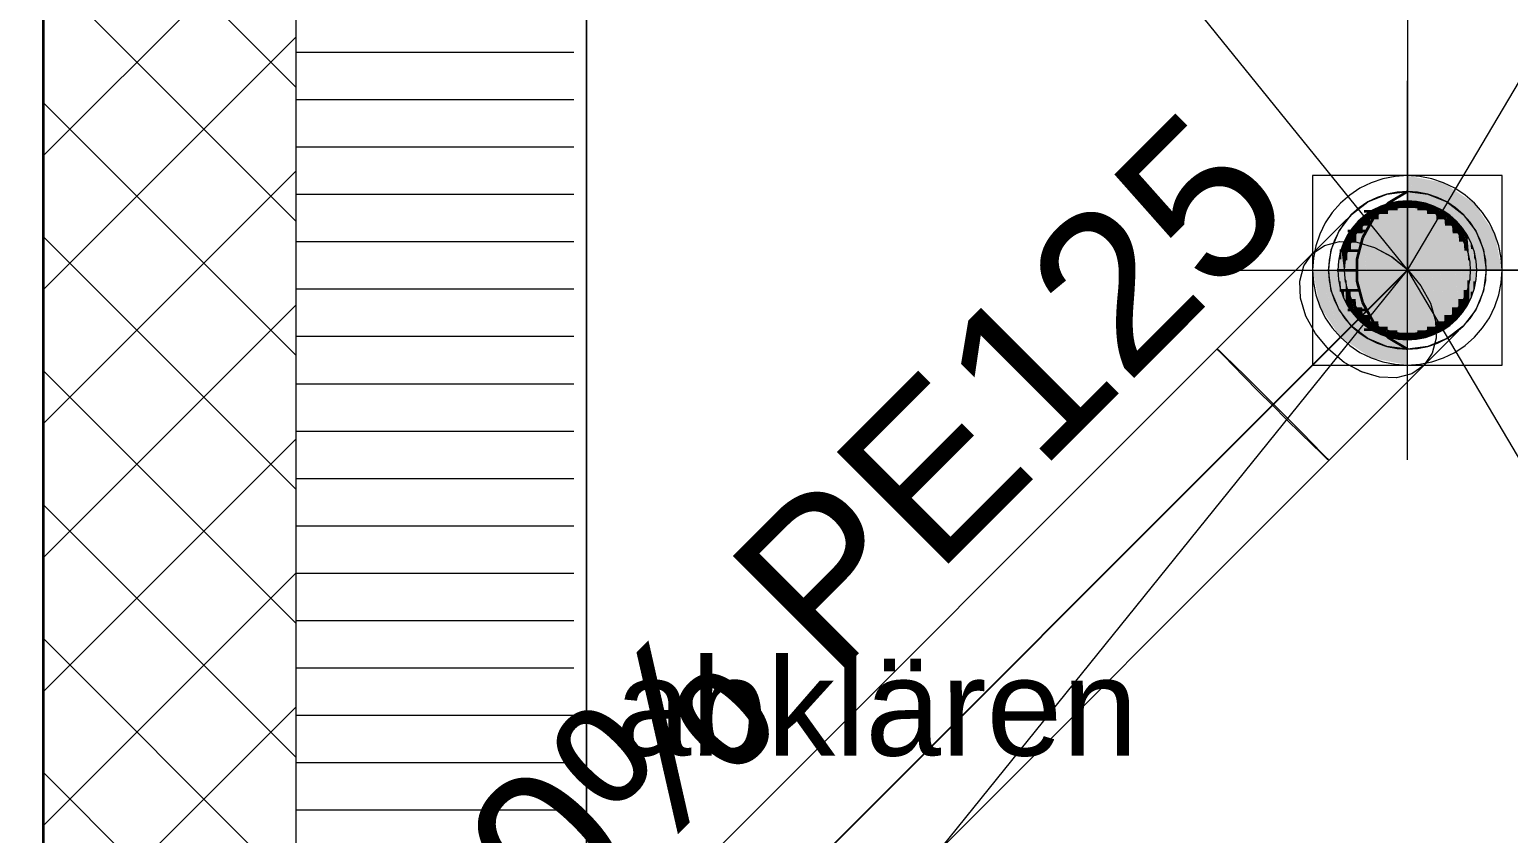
# Model space of a CAD drawing. Extents: x -1 to 1342, y -35 to 723.
# Drawn here: x 476.92 to 500.34, y 409.91 to 422.64 of the extents above; entities that cross this region are included whole.
import ezdxf
from ezdxf.lldxf.tags import DXFTag

# ---------------------------------------------------------------- set-up
doc = ezdxf.new("R2010")
doc.units = 0
doc.layers.get('0').update_dxf_attribs({"lineweight": 18})
for name, color, linetype, lineweight in [('-1._UG_3_- offene Fragen', 7, 'Continuous', 25), ('-1._UG_3_015 Innenwände Bauteilschraffuren Neu', 7, 'Continuous', 25), ('-1._UG_3_015 Innenwände Neu', 7, 'Continuous', 25), ('-1._UG_3_035 Decken Neu', 7, 'Continuous', 25), ('-1._UG_3_320 Sanitär Neu', 7, 'Continuous', 25), ('-1._UG_3_321 Sanitär Bemassung Neu', 7, 'Continuous', 25)]:
    doc.layers.add(name, color=color, linetype=linetype, lineweight=lineweight)
for name, color, linetype, lineweight, true_color in [('S_Schmutzwasser', 7, 'Continuous', 18, 0xcc6600), ('S_Schmutzwasser@DELETE-EINSTRICH', 7, 'Continuous', 18, 0xcc6600), ('S_T_Text_Grundleitungen', 2, 'Continuous', 18, 0xffff00), ('X_Mass', 7, 'Continuous', 18, 0x0080ff)]:
    doc.layers.add(name, color=color, linetype=linetype, lineweight=lineweight, true_color=true_color)
doc.styles.get("Standard").update_dxf_attribs({"font": 'arial.ttf'})
tags = doc.linetypes.add('Strich 3_1mm Kanten', pattern=[0.004, 0.003, -0.001]).pattern_tags.tags
tags[6:7] = [DXFTag(74, 4), DXFTag(75, 0), DXFTag(340, '0'), DXFTag(46, 1.0), DXFTag(50, 0.0), DXFTag(44, 0.0), DXFTag(45, 0.0)]
tags[4:5] = [DXFTag(74, 4), DXFTag(75, 0), DXFTag(340, '0'), DXFTag(46, 1.0), DXFTag(50, 0.0), DXFTag(44, 0.0), DXFTag(45, 0.0)]
tags = doc.linetypes.add('Strichpunkt 3_1_1mm Achsen', pattern=[0.005, 0.003, -0.001, 0, -0.001]).pattern_tags.tags
tags[10:11] = [DXFTag(74, 4), DXFTag(75, 0), DXFTag(340, '0'), DXFTag(46, 1.0), DXFTag(50, 0.0), DXFTag(44, 0.0), DXFTag(45, 0.0)]
tags[8:9] = [DXFTag(74, 4), DXFTag(75, 0), DXFTag(340, '0'), DXFTag(46, 1.0), DXFTag(50, 0.0), DXFTag(44, 0.0), DXFTag(45, 0.0)]
tags[6:7] = [DXFTag(74, 4), DXFTag(75, 0), DXFTag(340, '0'), DXFTag(46, 1.0), DXFTag(50, 0.0), DXFTag(44, 0.0), DXFTag(45, 0.0)]
tags[4:5] = [DXFTag(74, 4), DXFTag(75, 0), DXFTag(340, '0'), DXFTag(46, 1.0), DXFTag(50, 0.0), DXFTag(44, 0.0), DXFTag(45, 0.0)]
tags = doc.linetypes.add('STRICHPUNKT2', pattern=[12.7, 6.35, -3.175, 0, -3.175]).pattern_tags.tags
tags[10:11] = [DXFTag(74, 4), DXFTag(75, 0), DXFTag(340, '0'), DXFTag(46, 0.0), DXFTag(50, 0.0), DXFTag(44, 0.0), DXFTag(45, 0.0)]
tags[8:9] = [DXFTag(74, 4), DXFTag(75, 0), DXFTag(340, '0'), DXFTag(46, 0.0), DXFTag(50, 0.0), DXFTag(44, 0.0), DXFTag(45, 0.0)]
tags[6:7] = [DXFTag(74, 4), DXFTag(75, 0), DXFTag(340, '0'), DXFTag(46, 0.0), DXFTag(50, 0.0), DXFTag(44, 0.0), DXFTag(45, 0.0)]
tags[4:5] = [DXFTag(74, 4), DXFTag(75, 0), DXFTag(340, '0'), DXFTag(46, 0.0), DXFTag(50, 0.0), DXFTag(44, 0.0), DXFTag(45, 0.0)]

# ---------------------------------------------------------------- blocks, each defined once
blk = doc.blocks.new('WC mit 9_0 l Spülwassermenge-A0SKLQHDLL', base_point=(497.491, 417.578))
at = {"color": 0, "linetype": 'ByBlock', "lineweight": -2, "ltscale": 0.18}
for p, q in [((498.116, 419.911), (497.98, 419.82)), ((498.263, 419.983), (498.116, 419.911)), ((498.418, 420.036), (498.263, 419.983)), ((498.578, 420.068), (498.418, 420.036)), ((498.741, 420.078), (498.578, 420.068)), ((498.904, 420.068), (498.741, 420.078)), ((499.065, 420.036), (498.904, 420.068)), ((499.22, 419.983), (499.065, 420.036)), ((499.366, 419.911), (499.22, 419.983)), ((499.502, 419.82), (499.366, 419.911)), ((497.857, 419.712), (497.75, 419.589)), ((497.98, 419.82), (497.857, 419.712)), ((499.625, 419.712), (499.502, 419.82)), ((499.733, 419.589), (499.625, 419.712)), ((497.659, 419.453), (497.586, 419.307)), ((497.75, 419.589), (497.659, 419.453)), ((499.824, 419.453), (499.733, 419.589)), ((499.896, 419.307), (499.824, 419.453)), ((497.586, 419.307), (497.534, 419.152)), ((499.949, 419.152), (499.896, 419.307)), ((497.502, 418.991), (497.491, 418.828)), ((497.534, 419.152), (497.502, 418.991)), ((499.981, 418.991), (499.949, 419.152)), ((499.991, 418.828), (499.981, 418.991)), ((497.491, 418.828), (497.502, 418.665)), ((499.981, 418.665), (499.991, 418.828)), ((497.502, 418.665), (497.534, 418.505)), ((497.534, 418.505), (497.586, 418.35)), ((499.896, 418.35), (499.949, 418.505)), ((499.949, 418.505), (499.981, 418.665)), ((497.586, 418.35), (497.659, 418.203)), ((499.824, 418.203), (499.896, 418.35)), ((497.659, 418.203), (497.75, 418.067)), ((497.75, 418.067), (497.857, 417.944)), ((499.625, 417.944), (499.733, 418.067)), ((499.733, 418.067), (499.824, 418.203)), ((497.857, 417.944), (497.98, 417.837)), ((497.98, 417.837), (498.116, 417.746)), ((499.366, 417.746), (499.502, 417.837)), ((499.502, 417.837), (499.625, 417.944)), ((498.116, 417.746), (498.263, 417.673)), ((498.263, 417.673), (498.418, 417.621)), ((498.418, 417.621), (498.578, 417.589)), ((498.578, 417.589), (498.741, 417.578)), ((498.741, 417.578), (498.904, 417.589)), ((498.904, 417.589), (499.065, 417.621)), ((499.065, 417.621), (499.22, 417.673)), ((499.22, 417.673), (499.366, 417.746))]:
    blk.add_line(p, q, dxfattribs=at)
blk = doc.blocks.new('Abwasserleitung-A0SKLQK7LL', base_point=(467.04, 387.127))
at = {"color": 0, "linetype": 'ByBlock', "lineweight": -2, "ltscale": 0.18}
blk.add_line((497.857, 417.944), (467.04, 387.127), dxfattribs=at)
blk = doc.blocks.new('Rohr-A0SKLQONLL', base_point=(468.949, 389.036))
at = {"color": 0, "linetype": 'ByBlock', "lineweight": -2, "ltscale": 0.18}
for p, q in [((468.949, 390.804), (495.73, 417.585)), ((495.758, 417.552), (495.73, 417.585)), ((495.73, 417.585), (495.762, 417.557)), ((495.844, 417.462), (495.758, 417.552)), ((495.762, 417.557), (495.853, 417.471)), ((495.982, 417.319), (495.844, 417.462)), ((495.853, 417.471), (495.995, 417.332)), ((496.164, 417.135), (495.982, 417.319)), ((495.995, 417.332), (496.179, 417.15)), ((496.376, 416.921), (496.164, 417.135)), ((496.179, 417.15), (496.393, 416.938)), ((496.605, 416.692), (496.376, 416.921)), ((496.393, 416.938), (496.623, 416.709)), ((496.834, 416.463), (496.605, 416.692)), ((496.623, 416.709), (496.851, 416.48)), ((497.048, 416.251), (496.834, 416.463)), ((496.851, 416.48), (497.063, 416.266)), ((497.232, 416.069), (497.048, 416.251)), ((497.063, 416.266), (497.245, 416.082)), ((497.375, 415.931), (497.232, 416.069)), ((497.245, 416.082), (497.384, 415.94)), ((497.465, 415.845), (497.375, 415.931)), ((497.384, 415.94), (497.47, 415.849)), ((470.717, 389.036), (497.498, 415.817)), ((497.498, 415.817), (497.465, 415.845)), ((497.47, 415.849), (497.498, 415.817))]:
    blk.add_line(p, q, dxfattribs=at)
at = {"color": 0, "linetype": 'STRICHPUNKT2', "lineweight": 25, "ltscale": 0.25}
blk.add_line((469.833, 389.92), (496.614, 416.701), dxfattribs=at)
blk = doc.blocks.new('Bogen 45°-A0SKLQPDLL', base_point=(495.73, 415.817))
at = {"color": 0, "linetype": 'ByBlock', "lineweight": -2, "ltscale": 0.18}
for p, q in [((497.236, 419.09), (497.428, 419.223)), ((497.428, 419.223), (497.668, 419.286)), ((497.668, 419.286), (497.939, 419.276)), ((497.939, 419.276), (498.222, 419.192)), ((498.222, 419.192), (498.498, 419.042)), ((496.87, 418.724), (497.236, 419.09)), ((497.103, 418.898), (497.236, 419.09)), ((498.498, 419.042), (498.748, 418.835)), ((496.688, 418.543), (496.87, 418.724)), ((497.04, 418.658), (497.103, 418.898)), ((498.748, 418.835), (498.955, 418.584)), ((496.477, 418.332), (496.688, 418.543)), ((497.05, 418.387), (497.04, 418.658)), ((498.955, 418.584), (499.105, 418.309)), ((496.25, 418.105), (496.477, 418.332)), ((497.134, 418.104), (497.05, 418.387)), ((499.105, 418.309), (499.189, 418.026)), ((495.73, 417.585), (496.25, 418.105)), ((497.284, 417.829), (497.134, 418.104)), ((499.189, 418.026), (499.199, 417.755)), ((497.491, 417.578), (497.284, 417.829)), ((499.199, 417.755), (499.136, 417.515)), ((495.758, 417.552), (495.73, 417.585)), ((495.73, 417.585), (495.762, 417.557)), ((495.844, 417.462), (495.758, 417.552)), ((495.762, 417.557), (495.853, 417.471)), ((497.742, 417.371), (497.491, 417.578)), ((495.982, 417.319), (495.844, 417.462)), ((495.853, 417.471), (495.995, 417.332)), ((496.164, 417.135), (495.982, 417.319)), ((495.995, 417.332), (496.179, 417.15)), ((498.018, 417.221), (497.742, 417.371)), ((498.637, 416.956), (499.003, 417.323)), ((499.003, 417.323), (498.811, 417.19)), ((499.136, 417.515), (499.003, 417.323)), ((496.376, 416.921), (496.164, 417.135)), ((496.179, 417.15), (496.393, 416.938)), ((498.3, 417.137), (498.018, 417.221)), ((498.571, 417.127), (498.3, 417.137)), ((498.811, 417.19), (498.571, 417.127)), ((496.605, 416.692), (496.376, 416.921)), ((496.393, 416.938), (496.623, 416.709)), ((498.456, 416.775), (498.637, 416.956)), ((496.834, 416.463), (496.605, 416.692)), ((496.623, 416.709), (496.851, 416.48)), ((498.245, 416.564), (498.456, 416.775)), ((497.048, 416.251), (496.834, 416.463)), ((496.851, 416.48), (497.063, 416.266)), ((498.018, 416.337), (498.245, 416.564)), ((497.232, 416.069), (497.048, 416.251)), ((497.063, 416.266), (497.245, 416.082)), ((497.498, 415.817), (498.018, 416.337)), ((497.375, 415.931), (497.232, 416.069)), ((497.245, 416.082), (497.384, 415.94)), ((497.465, 415.845), (497.375, 415.931)), ((497.384, 415.94), (497.47, 415.849)), ((497.498, 415.817), (497.465, 415.845)), ((497.47, 415.849), (497.498, 415.817))]:
    blk.add_line(p, q, dxfattribs=at)
at = {"color": 0, "linetype": 'STRICHPUNKT2', "lineweight": 25, "ltscale": 0.25}
for p, q in [((497.753, 417.84), (498.12, 418.206)), ((497.572, 417.659), (497.753, 417.84)), ((497.361, 417.448), (497.572, 417.659)), ((497.134, 417.221), (497.361, 417.448)), ((496.614, 416.701), (497.134, 417.221))]:
    blk.add_line(p, q, dxfattribs=at)
blk = doc.blocks.new('Bogen 45°-A0SKLQPFLL', base_point=(497.04, 417.127))
at = {"color": 0, "linetype": 'ByBlock', "lineweight": -2, "ltscale": 0.18}
for p, q in [((497.857, 419.712), (498.116, 419.911)), ((498.116, 419.911), (498.418, 420.036)), ((498.418, 420.036), (498.741, 420.078)), ((498.741, 420.078), (499.065, 420.036)), ((499.065, 420.036), (499.366, 419.911)), ((499.366, 419.911), (499.625, 419.712)), ((497.659, 419.453), (497.857, 419.712)), ((497.741, 419.595), (497.828, 419.682)), ((497.828, 419.682), (497.857, 419.712)), ((499.625, 419.712), (499.824, 419.453)), ((497.236, 419.09), (497.602, 419.456)), ((497.534, 419.152), (497.659, 419.453)), ((497.602, 419.456), (497.741, 419.595)), ((499.824, 419.453), (499.949, 419.152)), ((497.236, 419.09), (497.428, 419.223)), ((497.428, 419.223), (497.668, 419.286)), ((497.668, 419.286), (497.939, 419.276)), ((497.939, 419.276), (498.221, 419.192)), ((498.221, 419.192), (498.497, 419.042)), ((497.103, 418.898), (497.236, 419.09)), ((497.491, 418.828), (497.534, 419.152)), ((498.497, 419.042), (498.748, 418.834)), ((499.949, 419.152), (499.991, 418.828)), ((497.04, 418.658), (497.103, 418.898)), ((497.534, 418.505), (497.491, 418.828)), ((498.748, 418.834), (498.955, 418.584)), ((499.991, 418.828), (499.949, 418.505)), ((497.05, 418.387), (497.04, 418.658)), ((497.659, 418.203), (497.534, 418.505)), ((498.955, 418.584), (499.105, 418.308)), ((499.949, 418.505), (499.824, 418.203)), ((497.134, 418.104), (497.05, 418.387)), ((499.105, 418.308), (499.189, 418.026)), ((497.284, 417.828), (497.134, 418.104)), ((497.857, 417.944), (497.659, 418.203)), ((499.189, 418.026), (499.199, 417.755)), ((499.824, 418.203), (499.625, 417.944)), ((497.491, 417.578), (497.284, 417.828)), ((498.116, 417.746), (497.857, 417.944)), ((499.199, 417.755), (499.136, 417.515)), ((499.625, 417.944), (499.366, 417.746)), ((499.369, 417.689), (499.508, 417.827)), ((499.508, 417.827), (499.595, 417.915)), ((499.595, 417.915), (499.625, 417.944)), ((497.741, 417.371), (497.491, 417.578)), ((498.418, 417.621), (498.116, 417.746)), ((498.741, 417.578), (498.418, 417.621)), ((499.065, 417.621), (498.741, 417.578)), ((499.003, 417.322), (499.369, 417.689)), ((499.366, 417.746), (499.065, 417.621)), ((498.017, 417.22), (497.741, 417.371)), ((499.003, 417.322), (498.811, 417.19)), ((499.136, 417.515), (499.003, 417.322)), ((498.3, 417.137), (498.017, 417.22)), ((498.571, 417.127), (498.3, 417.137)), ((498.811, 417.19), (498.571, 417.127))]:
    blk.add_line(p, q, dxfattribs=at)
at = {"color": 0, "lineweight": 35}
for p, q in [((498.443, 419.897), (498.2, 419.646)), ((498.741, 420.078), (498.443, 419.897)), ((498.2, 419.646), (498.029, 419.341)), ((498.055, 419.766), (498.301, 419.766)), ((497.799, 419.453), (498.08, 419.453)), ((498.029, 419.341), (497.94, 419.003)), ((497.672, 419.141), (497.965, 419.141)), ((497.94, 419.003), (497.94, 418.654)), ((497.632, 418.828), (497.929, 418.828)), ((497.672, 418.516), (497.965, 418.516)), ((497.94, 418.654), (498.029, 418.316)), ((498.029, 418.316), (498.2, 418.011)), ((497.799, 418.203), (498.08, 418.203)), ((498.2, 418.011), (498.443, 417.76)), ((498.055, 417.891), (498.301, 417.891)), ((498.443, 417.76), (498.741, 417.578))]:
    blk.add_line(p, q, dxfattribs=at)
at = {"color": 0, "linetype": 'STRICHPUNKT2', "lineweight": 25, "ltscale": 0.25}
for p, q in [((498.486, 418.573), (498.624, 418.711)), ((498.624, 418.711), (498.712, 418.799)), ((498.712, 418.799), (498.741, 418.828)), ((498.741, 418.828), (498.741, 418.828)), ((498.119, 418.206), (498.486, 418.573))]:
    blk.add_line(p, q, dxfattribs=at)
blk = doc.blocks.new('Maß-A0SKLQPHLL', base_point=(181.65, 389.956))
at = {"color": 0, "linetype": 'ByBlock', "lineweight": -2, "ltscale": 0.18}
blk.add_line((498.741, 516.628), (498.741, 418.834), dxfattribs=at)
blk = doc.blocks.new('Maß-A0SKLQPLLL', base_point=(467.04, 245.299))
at = {"color": 0, "linetype": 'ByBlock', "lineweight": -2, "ltscale": 0.18}
blk.add_line((600.141, 418.828), (498.754, 418.828), dxfattribs=at)
blk = doc.blocks.new('Referenz-A0SKLQRXLL', base_point=(5, 5))
at = {"layer": '-1._UG_3_015 Innenwände Bauteilschraffuren Neu', "color": 0, "linetype": 'Continuous', "lineweight": 0, "ltscale": 0.0169}
for p, q in [((481.141, 421.729), (477.141, 425.729)), ((477.141, 420.64), (481.141, 424.64)), ((481.141, 419.607), (477.141, 423.607)), ((477.141, 418.519), (481.141, 422.519)), ((485.541, 422.278), (481.141, 422.278)), ((485.541, 421.528), (481.141, 421.528)), ((481.141, 417.486), (477.141, 421.486)), ((485.541, 420.778), (481.141, 420.778)), ((477.141, 416.397), (481.141, 420.397)), ((485.541, 420.028), (481.141, 420.028)), ((481.141, 415.365), (477.141, 419.365)), ((485.541, 419.278), (481.141, 419.278)), ((485.541, 418.528), (481.141, 418.528)), ((477.141, 414.276), (481.141, 418.276)), ((485.541, 417.778), (481.141, 417.778)), ((481.141, 413.243), (477.141, 417.243)), ((485.541, 417.028), (481.141, 417.028)), ((477.141, 412.155), (481.141, 416.155)), ((485.541, 416.278), (481.141, 416.278)), ((485.541, 415.528), (481.141, 415.528)), ((481.141, 411.122), (477.141, 415.122)), ((485.541, 414.778), (481.141, 414.778)), ((477.141, 410.033), (481.141, 414.033)), ((485.541, 414.028), (481.141, 414.028)), ((485.541, 413.278), (481.141, 413.278)), ((481.141, 409.001), (477.141, 413.001)), ((485.541, 412.528), (481.141, 412.528)), ((477.141, 407.912), (481.141, 411.912)), ((485.541, 411.778), (481.141, 411.778)), ((485.541, 411.028), (481.141, 411.028)), ((481.141, 406.88), (477.141, 410.88)), ((485.541, 410.278), (481.141, 410.278))]:
    blk.add_line(p, q, dxfattribs=at)
at = {"layer": '-1._UG_3_015 Innenwände Neu', "color": 0, "lineweight": 35}
blk.add_line((477.141, 444.628), (477.141, 399.028), dxfattribs=at)
at = {"layer": '-1._UG_3_015 Innenwände Neu', "color": 0, "lineweight": 13}
blk.add_line((485.741, 401.628), (485.741, 436.028), dxfattribs=at)
at = {"layer": '-1._UG_3_035 Decken Neu', "color": 0, "linetype": 'Strich 3_1mm Kanten', "lineweight": 13, "ltscale": 2197}
blk.add_line((481.141, 440.628), (481.141, 397.028), dxfattribs=at)
at = {"layer": '-1._UG_3_035 Decken Neu', "color": 0, "linetype": 'Strich 3_1mm Kanten', "lineweight": 13, "ltscale": 16.9}
for p, q in [((481.141, 440.628), (498.741, 418.828)), ((498.741, 418.828), (511.641, 440.628)), ((481.141, 397.028), (498.741, 418.828)), ((498.741, 418.828), (511.641, 397.028))]:
    blk.add_line(p, q, dxfattribs=at)
at = {"layer": '-1._UG_3_035 Decken Neu', "color": 0, "linetype": 'Strichpunkt 3_1_1mm Achsen', "lineweight": 13, "ltscale": 2197}
blk.add_line((485.741, 436.028), (485.741, 397.028), dxfattribs=at)
at = {"layer": '-1._UG_3_320 Sanitär Neu', "color": 0, "lineweight": 13}
for p, q in [((500.241, 420.328), (497.241, 420.328)), ((497.241, 420.328), (497.241, 417.328)), ((500.241, 417.328), (500.241, 420.328)), ((497.875, 419.328), (497.762, 419.328)), ((497.875, 418.328), (497.762, 418.328)), ((497.241, 417.328), (500.241, 417.328))]:
    blk.add_line(p, q, dxfattribs=at)
at = {"layer": '-1._UG_3_320 Sanitär Neu', "color": 0, "linetype": 'Continuous', "lineweight": 13, "ltscale": 16.9}
for p, q in [((498.457, 419.891), (498.32, 419.844)), ((498.598, 419.919), (498.457, 419.891)), ((498.741, 419.928), (498.598, 419.919)), ((498.885, 419.919), (498.741, 419.928)), ((499.026, 419.891), (498.885, 419.919)), ((499.162, 419.844), (499.026, 419.891)), ((498.072, 419.701), (497.963, 419.606)), ((498.191, 419.781), (498.072, 419.701)), ((498.241, 419.694), (498.133, 419.622)), ((498.32, 419.844), (498.191, 419.781)), ((498.359, 419.752), (498.241, 419.694)), ((498.482, 419.794), (498.359, 419.752)), ((498.611, 419.82), (498.482, 419.794)), ((498.741, 419.828), (498.611, 419.82)), ((498.872, 419.82), (498.741, 419.828)), ((499, 419.794), (498.872, 419.82)), ((499.124, 419.752), (499, 419.794)), ((499.241, 419.694), (499.124, 419.752)), ((499.291, 419.781), (499.162, 419.844)), ((499.35, 419.622), (499.241, 419.694)), ((499.411, 419.701), (499.291, 419.781)), ((499.519, 419.606), (499.411, 419.701)), ((497.869, 419.498), (497.789, 419.378)), ((497.963, 419.606), (497.869, 419.498)), ((497.948, 419.437), (497.875, 419.328)), ((498.034, 419.535), (497.948, 419.437)), ((498.133, 419.622), (498.034, 419.535)), ((499.448, 419.535), (499.35, 419.622)), ((499.535, 419.437), (499.448, 419.535)), ((499.614, 419.498), (499.519, 419.606)), ((499.607, 419.328), (499.535, 419.437)), ((499.694, 419.378), (499.614, 419.498)), ((497.725, 419.249), (497.679, 419.113)), ((497.789, 419.378), (497.725, 419.249)), ((497.817, 419.211), (497.775, 419.087)), ((497.875, 419.328), (497.817, 419.211)), ((499.665, 419.211), (499.607, 419.328)), ((499.707, 419.087), (499.665, 419.211)), ((499.758, 419.249), (499.694, 419.378)), ((499.804, 419.113), (499.758, 419.249)), ((497.651, 418.972), (497.641, 418.828)), ((497.679, 419.113), (497.651, 418.972)), ((497.75, 418.959), (497.741, 418.828)), ((497.775, 419.087), (497.75, 418.959)), ((499.733, 418.959), (499.707, 419.087)), ((499.741, 418.828), (499.733, 418.959)), ((499.832, 418.972), (499.804, 419.113)), ((499.841, 418.828), (499.832, 418.972)), ((497.641, 418.828), (497.651, 418.685)), ((497.741, 418.828), (497.75, 418.698)), ((497.75, 418.698), (497.775, 418.569)), ((499.707, 418.569), (499.733, 418.698)), ((499.733, 418.698), (499.741, 418.828)), ((499.832, 418.685), (499.841, 418.828)), ((497.651, 418.685), (497.679, 418.544)), ((497.679, 418.544), (497.725, 418.407)), ((497.775, 418.569), (497.817, 418.446)), ((499.665, 418.446), (499.707, 418.569)), ((499.758, 418.407), (499.804, 418.544)), ((499.804, 418.544), (499.832, 418.685)), ((497.725, 418.407), (497.789, 418.278)), ((497.789, 418.278), (497.869, 418.159)), ((497.817, 418.446), (497.875, 418.328)), ((497.875, 418.328), (497.948, 418.219)), ((497.948, 418.219), (498.034, 418.121)), ((499.448, 418.121), (499.535, 418.219)), ((499.535, 418.219), (499.607, 418.328)), ((499.607, 418.328), (499.665, 418.446)), ((499.614, 418.159), (499.694, 418.278)), ((499.694, 418.278), (499.758, 418.407)), ((497.869, 418.159), (497.963, 418.05)), ((497.963, 418.05), (498.072, 417.956)), ((498.034, 418.121), (498.133, 418.035)), ((498.133, 418.035), (498.241, 417.962)), ((499.241, 417.962), (499.35, 418.035)), ((499.35, 418.035), (499.448, 418.121)), ((499.411, 417.956), (499.519, 418.05)), ((499.519, 418.05), (499.614, 418.159)), ((498.072, 417.956), (498.191, 417.876)), ((498.191, 417.876), (498.32, 417.812)), ((498.241, 417.962), (498.359, 417.904)), ((498.32, 417.812), (498.457, 417.766)), ((498.359, 417.904), (498.482, 417.862)), ((498.457, 417.766), (498.598, 417.738)), ((498.482, 417.862), (498.611, 417.837)), ((498.611, 417.837), (498.741, 417.828)), ((498.741, 417.828), (498.872, 417.837)), ((498.872, 417.837), (499, 417.862)), ((498.885, 417.738), (499.026, 417.766)), ((499, 417.862), (499.124, 417.904)), ((499.026, 417.766), (499.162, 417.812)), ((499.124, 417.904), (499.241, 417.962)), ((499.162, 417.812), (499.291, 417.876)), ((499.291, 417.876), (499.411, 417.956)), ((498.598, 417.738), (498.741, 417.728)), ((498.741, 417.728), (498.885, 417.738))]:
    blk.add_line(p, q, dxfattribs=at)
at = {"layer": '-1._UG_3_320 Sanitär Neu', "color": 0, "linetype": 'Continuous', "lineweight": 0, "ltscale": 0.0169}
for points in [[(498.287, 419.827), (498.401, 419.827), (498.401, 419.874)], [(498.401, 419.874), (498.432, 419.874), (498.432, 419.882)], [(498.401, 419.779), (498.432, 419.779), (498.401, 419.874)], [(498.432, 419.779), (498.432, 419.874), (498.401, 419.874)], [(498.432, 419.882), (498.569, 419.882), (498.569, 419.915)], [(498.432, 419.812), (498.569, 419.812), (498.432, 419.882)], [(498.569, 419.812), (498.569, 419.882), (498.432, 419.882)], [(498.569, 419.915), (498.585, 419.915), (498.585, 419.916)], [(498.569, 419.816), (498.585, 419.816), (498.569, 419.915)], [(498.585, 419.816), (498.585, 419.915), (498.569, 419.915)], [(498.585, 419.916), (498.741, 419.916), (498.741, 419.928)], [(498.585, 419.828), (498.741, 419.828), (498.585, 419.916)], [(498.741, 419.828), (498.741, 419.916), (498.585, 419.916)], [(498.741, 419.828), (498.881, 419.828), (498.741, 419.928)], [(498.758, 419.916), (498.898, 419.916), (498.741, 419.928)], [(498.898, 419.816), (498.898, 419.916), (498.758, 419.916)], [(498.898, 419.816), (498.913, 419.816), (498.898, 419.916)], [(498.898, 419.915), (498.913, 419.915), (498.898, 419.916)], [(498.913, 419.812), (498.913, 419.915), (498.898, 419.915)], [(498.913, 419.812), (499.017, 419.812), (498.913, 419.915)], [(498.947, 419.882), (499.05, 419.882), (498.913, 419.915)], [(499.05, 419.779), (499.05, 419.882), (498.947, 419.882)], [(499.05, 419.779), (499.078, 419.779), (499.05, 419.882)], [(499.052, 419.874), (499.081, 419.874), (499.05, 419.882)], [(499.081, 419.766), (499.081, 419.874), (499.052, 419.874)], [(499.081, 419.766), (499.161, 419.766), (499.081, 419.874)], [(499.116, 419.827), (499.195, 419.827), (499.081, 419.874)], [(497.963, 419.606), (498.034, 419.606), (498.034, 419.666)], [(498.034, 419.666), (498.095, 419.666), (498.095, 419.718)], [(498.034, 419.587), (498.095, 419.587), (498.034, 419.666)], [(498.095, 419.587), (498.095, 419.666), (498.034, 419.666)], [(498.034, 419.535), (498.154, 419.535), (498.154, 419.637)], [(498.095, 419.718), (498.154, 419.718), (498.154, 419.754)], [(498.095, 419.637), (498.154, 419.637), (498.095, 419.718)], [(498.154, 419.637), (498.154, 419.718), (498.095, 419.718)], [(498.095, 419.587), (498.154, 419.637), (498.095, 419.637)], [(498.154, 419.754), (498.242, 419.754), (498.242, 419.808)], [(498.154, 419.691), (498.242, 419.691), (498.154, 419.754)], [(498.242, 419.691), (498.242, 419.754), (498.154, 419.754)], [(498.154, 419.637), (498.287, 419.637), (498.287, 419.719)], [(498.154, 419.637), (498.242, 419.691), (498.154, 419.691)], [(498.154, 418.019), (498.281, 418.019), (498.154, 419.637)], [(498.287, 417.937), (498.287, 419.637), (498.154, 419.637)], [(498.242, 419.808), (498.287, 419.808), (498.287, 419.827)], [(498.242, 419.719), (498.287, 419.719), (498.242, 419.808)], [(498.287, 419.719), (498.287, 419.808), (498.242, 419.808)], [(498.242, 419.691), (498.287, 419.719), (498.242, 419.719)], [(498.287, 419.766), (498.401, 419.766), (498.287, 419.827)], [(498.401, 419.766), (498.401, 419.827), (498.287, 419.827)], [(498.287, 419.719), (498.432, 419.719), (498.432, 419.779)], [(498.287, 419.719), (498.401, 419.766), (498.287, 419.766)], [(498.287, 417.937), (498.428, 417.937), (498.287, 419.719)], [(498.432, 417.877), (498.432, 419.719), (498.287, 419.719)], [(498.401, 419.766), (498.432, 419.779), (498.401, 419.779)], [(498.432, 419.779), (498.585, 419.779), (498.585, 419.816)], [(498.432, 419.779), (498.569, 419.812), (498.432, 419.812)], [(498.432, 417.877), (498.582, 417.877), (498.432, 419.779)], [(498.585, 417.841), (498.585, 419.779), (498.432, 419.779)], [(498.569, 419.812), (498.585, 419.816), (498.569, 419.816)], [(498.585, 419.816), (498.741, 419.828), (498.585, 419.828)], [(498.585, 419.816), (498.741, 419.816), (498.741, 419.828)], [(498.585, 417.841), (498.74, 417.841), (498.585, 419.816)], [(498.741, 417.828), (498.741, 419.816), (498.585, 419.816)], [(498.898, 419.816), (498.881, 419.828), (498.741, 419.828)], [(498.741, 417.841), (498.898, 417.841), (498.741, 419.828)], [(498.742, 419.816), (498.898, 419.816), (498.741, 419.828)], [(498.898, 417.841), (498.898, 419.816), (498.742, 419.816)], [(498.913, 419.812), (498.913, 419.816), (498.898, 419.816)], [(498.898, 417.877), (499.05, 417.877), (498.898, 419.816)], [(498.901, 419.779), (499.05, 419.779), (498.898, 419.816)], [(499.05, 417.877), (499.05, 419.779), (498.901, 419.779)], [(499.05, 419.779), (499.017, 419.812), (498.913, 419.812)], [(499.081, 419.766), (499.078, 419.779), (499.05, 419.779)], [(499.05, 417.937), (499.195, 417.937), (499.05, 419.779)], [(499.055, 419.719), (499.195, 419.719), (499.05, 419.779)], [(499.195, 417.937), (499.195, 419.719), (499.055, 419.719)], [(499.195, 419.719), (499.161, 419.766), (499.081, 419.766)], [(499.195, 419.719), (499.195, 419.827), (499.116, 419.827)], [(499.195, 419.719), (499.231, 419.719), (499.195, 419.827)], [(499.202, 419.808), (499.241, 419.808), (499.195, 419.827)], [(499.241, 419.691), (499.231, 419.719), (499.195, 419.719)], [(499.195, 418.019), (499.329, 418.019), (499.195, 419.719)], [(499.202, 419.637), (499.329, 419.637), (499.195, 419.719)], [(499.241, 419.691), (499.241, 419.808), (499.202, 419.808)], [(499.329, 418.019), (499.329, 419.637), (499.202, 419.637)], [(499.241, 419.691), (499.301, 419.691), (499.241, 419.808)], [(499.269, 419.754), (499.329, 419.754), (499.241, 419.808)], [(499.329, 419.637), (499.301, 419.691), (499.241, 419.691)], [(499.329, 419.637), (499.329, 419.754), (499.269, 419.754)], [(499.329, 419.637), (499.37, 419.637), (499.329, 419.754)], [(499.342, 419.718), (499.388, 419.718), (499.329, 419.754)], [(499.388, 419.587), (499.37, 419.637), (499.329, 419.637)], [(499.329, 418.121), (499.448, 418.121), (499.329, 419.637)], [(499.337, 419.535), (499.448, 419.535), (499.329, 419.637)], [(499.388, 419.587), (499.388, 419.718), (499.342, 419.718)], [(499.388, 419.587), (499.431, 419.587), (499.388, 419.718)], [(499.405, 419.666), (499.448, 419.666), (499.388, 419.718)], [(499.448, 419.535), (499.448, 419.666), (499.405, 419.666)], [(499.448, 419.535), (499.492, 419.535), (499.448, 419.666)], [(499.468, 419.606), (499.519, 419.606), (499.448, 419.666)], [(497.79, 419.375), (497.85, 419.375), (497.85, 419.473)], [(497.85, 419.473), (497.851, 419.473), (497.851, 419.475)], [(497.85, 419.284), (497.851, 419.284), (497.85, 419.473)], [(497.851, 419.284), (497.851, 419.473), (497.85, 419.473)], [(497.85, 419.282), (497.932, 419.282), (497.932, 419.416)], [(497.851, 419.475), (497.932, 419.475), (497.932, 419.57)], [(497.851, 419.416), (497.932, 419.416), (497.851, 419.475)], [(497.932, 419.416), (497.932, 419.475), (497.851, 419.475)], [(497.851, 419.284), (497.932, 419.416), (497.851, 419.416)], [(497.932, 419.57), (497.963, 419.57), (497.963, 419.606)], [(497.932, 419.453), (497.963, 419.453), (497.932, 419.57)], [(497.963, 419.453), (497.963, 419.57), (497.932, 419.57)], [(497.932, 419.416), (498.034, 419.416), (498.034, 419.535)], [(497.932, 419.416), (497.963, 419.453), (497.932, 419.453)], [(497.932, 418.24), (498.025, 418.24), (497.932, 419.416)], [(498.034, 418.121), (498.034, 419.416), (497.932, 419.416)], [(497.963, 419.535), (498.034, 419.535), (497.963, 419.606)], [(498.034, 419.535), (498.034, 419.606), (497.963, 419.606)], [(497.963, 419.453), (498.034, 419.535), (497.963, 419.535)], [(498.034, 419.535), (498.095, 419.587), (498.034, 419.587)], [(498.034, 418.121), (498.145, 418.121), (498.034, 419.535)], [(498.154, 418.019), (498.154, 419.535), (498.034, 419.535)], [(499.448, 418.121), (499.448, 419.535), (499.337, 419.535)], [(499.448, 419.535), (499.431, 419.587), (499.388, 419.587)], [(499.519, 419.453), (499.492, 419.535), (499.448, 419.535)], [(499.448, 418.24), (499.55, 418.24), (499.448, 419.535)], [(499.458, 419.416), (499.55, 419.416), (499.448, 419.535)], [(499.55, 418.24), (499.55, 419.416), (499.458, 419.416)], [(499.519, 419.453), (499.519, 419.606), (499.468, 419.606)], [(499.519, 419.453), (499.544, 419.453), (499.519, 419.606)], [(499.525, 419.57), (499.55, 419.57), (499.519, 419.606)], [(499.55, 419.416), (499.544, 419.453), (499.519, 419.453)], [(499.55, 419.416), (499.55, 419.57), (499.525, 419.57)], [(499.55, 419.416), (499.594, 419.416), (499.55, 419.57)], [(499.577, 419.475), (499.631, 419.475), (499.55, 419.57)], [(499.631, 419.284), (499.594, 419.416), (499.55, 419.416)], [(499.55, 418.374), (499.632, 418.374), (499.55, 419.416)], [(499.561, 419.282), (499.632, 419.282), (499.55, 419.416)], [(499.631, 419.284), (499.631, 419.475), (499.577, 419.475)], [(499.631, 419.284), (499.632, 419.284), (499.631, 419.475)], [(499.631, 419.473), (499.632, 419.473), (499.631, 419.475)], [(499.632, 419.282), (499.632, 419.473), (499.631, 419.473)], [(499.632, 419.282), (499.666, 419.282), (499.632, 419.473)], [(499.65, 419.375), (499.692, 419.375), (499.632, 419.473)], [(497.655, 419.001), (497.695, 419.001), (497.695, 419.169)], [(497.655, 419), (497.695, 419), (497.695, 419.168)], [(497.695, 419.169), (497.744, 419.169), (497.744, 419.286)], [(497.695, 419.168), (497.741, 419.168), (497.741, 419.28)], [(497.695, 418.488), (497.737, 418.488), (497.695, 419.169)], [(497.744, 418.903), (497.744, 419.169), (497.695, 419.169)], [(497.721, 418.753), (497.744, 418.753), (497.695, 419.169)], [(497.727, 418.903), (497.744, 418.903), (497.695, 419.169)], [(497.695, 418.488), (497.735, 418.488), (497.695, 419.168)], [(497.741, 418.377), (497.741, 419.168), (497.695, 419.168)], [(497.741, 419.28), (497.754, 419.28), (497.754, 419.309)], [(497.741, 418.985), (497.754, 418.985), (497.741, 419.28)], [(497.754, 418.985), (497.754, 419.28), (497.741, 419.28)], [(497.744, 419.286), (497.762, 419.286), (497.762, 419.328)], [(497.744, 419.018), (497.762, 419.018), (497.744, 419.286)], [(497.762, 419.018), (497.762, 419.286), (497.744, 419.286)], [(497.754, 419.309), (497.761, 419.309), (497.761, 419.328)], [(497.754, 419.016), (497.761, 419.016), (497.754, 419.309)], [(497.761, 419.016), (497.761, 419.309), (497.754, 419.309)], [(497.761, 419.328), (497.79, 419.328), (497.79, 419.375)], [(497.761, 419.137), (497.79, 419.137), (497.761, 419.328)], [(497.79, 419.137), (497.79, 419.328), (497.761, 419.328)], [(497.762, 419.051), (497.766, 419.051), (497.762, 419.328)], [(497.766, 419.051), (497.766, 419.328), (497.762, 419.328)], [(497.766, 419.194), (497.81, 419.194), (497.766, 419.328)], [(497.81, 419.194), (497.81, 419.328), (497.766, 419.328)], [(497.766, 419.051), (497.81, 419.194), (497.766, 419.194)], [(497.79, 419.282), (497.85, 419.282), (497.79, 419.375)], [(497.85, 419.282), (497.85, 419.375), (497.79, 419.375)], [(497.79, 419.137), (497.85, 419.282), (497.79, 419.282)], [(497.79, 419.137), (497.85, 419.137), (497.85, 419.282)], [(497.81, 419.194), (497.875, 419.328), (497.81, 419.328)], [(497.85, 419.282), (497.851, 419.284), (497.85, 419.284)], [(497.85, 418.374), (497.922, 418.374), (497.85, 419.282)], [(497.932, 418.24), (497.932, 419.282), (497.85, 419.282)], [(499.632, 418.374), (499.632, 419.282), (499.561, 419.282)], [(499.632, 419.282), (499.632, 419.284), (499.631, 419.284)], [(499.692, 419.137), (499.666, 419.282), (499.632, 419.282)], [(499.632, 418.519), (499.692, 418.519), (499.632, 419.282)], [(499.644, 419.137), (499.692, 419.137), (499.632, 419.282)], [(499.692, 419.137), (499.692, 419.375), (499.65, 419.375)], [(499.692, 419.137), (499.712, 419.137), (499.692, 419.375)], [(499.696, 419.328), (499.721, 419.328), (499.692, 419.375)], [(499.721, 419.016), (499.721, 419.328), (499.696, 419.328)], [(499.721, 419.016), (499.728, 419.016), (499.721, 419.328)], [(499.722, 419.309), (499.729, 419.309), (499.721, 419.328)], [(499.729, 418.985), (499.729, 419.309), (499.722, 419.309)], [(499.729, 418.985), (499.737, 418.985), (499.729, 419.309)], [(499.73, 419.28), (499.741, 419.28), (499.729, 419.309)], [(499.741, 418.828), (499.741, 419.28), (499.73, 419.28)], [(499.741, 418.488), (499.787, 418.488), (499.741, 419.28)], [(499.748, 419.168), (499.787, 419.168), (499.741, 419.28)], [(499.787, 418.488), (499.787, 419.168), (499.748, 419.168)], [(499.787, 418.656), (499.828, 418.656), (499.787, 419.168)], [(499.801, 419), (499.828, 419), (499.787, 419.168)], [(497.641, 418.828), (497.655, 418.828), (497.655, 419.001)], [(497.641, 418.828), (497.655, 418.828), (497.655, 419)], [(497.655, 418.656), (497.682, 418.656), (497.655, 419.001)], [(497.695, 418.488), (497.695, 419.001), (497.655, 419.001)], [(497.655, 418.656), (497.682, 418.656), (497.655, 419)], [(497.695, 418.488), (497.695, 419), (497.655, 419)], [(497.741, 418.828), (497.754, 418.985), (497.741, 418.985)], [(497.741, 418.828), (497.754, 418.828), (497.754, 418.985)], [(497.744, 418.903), (497.762, 419.018), (497.744, 419.018)], [(497.754, 418.985), (497.79, 418.985), (497.79, 419.137)], [(497.754, 418.985), (497.761, 419.016), (497.754, 419.016)], [(497.754, 418.672), (497.778, 418.672), (497.754, 418.985)], [(497.79, 418.519), (497.79, 418.985), (497.754, 418.985)], [(497.761, 419.016), (497.79, 419.137), (497.761, 419.137)], [(497.762, 419.018), (497.766, 419.051), (497.762, 419.051)], [(497.79, 418.519), (497.839, 418.519), (497.79, 419.137)], [(497.85, 418.374), (497.85, 419.137), (497.79, 419.137)], [(499.692, 418.519), (499.692, 419.137), (499.644, 419.137)], [(499.721, 419.016), (499.712, 419.137), (499.692, 419.137)], [(499.692, 418.672), (499.729, 418.672), (499.692, 419.137)], [(499.704, 418.985), (499.729, 418.985), (499.692, 419.137)], [(499.729, 418.672), (499.729, 418.985), (499.704, 418.985)], [(499.729, 418.985), (499.728, 419.016), (499.721, 419.016)], [(499.741, 418.828), (499.737, 418.985), (499.729, 418.985)], [(499.729, 418.828), (499.741, 418.828), (499.729, 418.985)], [(499.828, 418.656), (499.828, 419), (499.801, 419)], [(499.828, 418.828), (499.841, 418.828), (499.828, 419)], [(497.655, 418.656), (497.655, 418.828), (497.641, 418.828)], [(497.655, 418.656), (497.655, 418.828), (497.641, 418.828)], [(497.744, 418.37), (497.744, 418.753), (497.721, 418.753)], [(497.744, 418.753), (497.744, 418.903), (497.727, 418.903)], [(497.741, 418.377), (497.753, 418.377), (497.741, 418.828)], [(497.745, 418.672), (497.754, 418.672), (497.741, 418.828)], [(497.754, 418.672), (497.754, 418.828), (497.741, 418.828)], [(497.744, 418.37), (497.76, 418.37), (497.744, 418.753)], [(497.749, 418.638), (497.762, 418.638), (497.744, 418.753)], [(499.729, 418.672), (499.741, 418.672), (499.741, 418.828)], [(499.729, 418.672), (499.741, 418.828), (499.729, 418.828)], [(499.828, 418.656), (499.841, 418.828), (499.828, 418.828)], [(497.695, 418.488), (497.682, 418.656), (497.655, 418.656)], [(497.695, 418.488), (497.682, 418.656), (497.655, 418.656)], [(497.744, 418.37), (497.737, 418.488), (497.695, 418.488)], [(497.741, 418.377), (497.735, 418.488), (497.695, 418.488)], [(497.754, 418.347), (497.754, 418.672), (497.745, 418.672)], [(497.762, 418.328), (497.762, 418.638), (497.749, 418.638)], [(497.754, 418.347), (497.761, 418.347), (497.754, 418.672)], [(497.754, 418.64), (497.761, 418.64), (497.754, 418.672)], [(497.79, 418.519), (497.778, 418.672), (497.754, 418.672)], [(497.761, 418.329), (497.761, 418.64), (497.754, 418.64)], [(497.761, 418.329), (497.786, 418.329), (497.761, 418.64)], [(497.771, 418.519), (497.79, 418.519), (497.761, 418.64)], [(497.762, 418.328), (497.766, 418.328), (497.762, 418.638)], [(497.762, 418.606), (497.766, 418.606), (497.762, 418.638)], [(497.766, 418.328), (497.766, 418.606), (497.762, 418.606)], [(497.766, 418.328), (497.81, 418.328), (497.766, 418.606)], [(497.789, 418.463), (497.81, 418.463), (497.766, 418.606)], [(497.79, 418.281), (497.79, 418.519), (497.771, 418.519)], [(497.81, 418.328), (497.81, 418.463), (497.789, 418.463)], [(497.79, 418.281), (497.833, 418.281), (497.79, 418.519)], [(497.816, 418.374), (497.85, 418.374), (497.79, 418.519)], [(497.85, 418.374), (497.839, 418.519), (497.79, 418.519)], [(497.81, 418.328), (497.875, 418.328), (497.81, 418.463)], [(499.632, 418.374), (499.692, 418.374), (499.692, 418.519)], [(499.632, 418.374), (499.692, 418.519), (499.632, 418.519)], [(499.692, 418.519), (499.729, 418.672), (499.692, 418.672)], [(499.692, 418.519), (499.721, 418.519), (499.721, 418.64)], [(499.692, 418.329), (499.721, 418.329), (499.692, 418.519)], [(499.721, 418.329), (499.721, 418.519), (499.692, 418.519)], [(499.721, 418.64), (499.729, 418.64), (499.729, 418.672)], [(499.721, 418.347), (499.729, 418.347), (499.721, 418.64)], [(499.729, 418.347), (499.729, 418.64), (499.721, 418.64)], [(499.729, 418.377), (499.741, 418.377), (499.729, 418.672)], [(499.741, 418.377), (499.741, 418.672), (499.729, 418.672)], [(499.741, 418.377), (499.787, 418.488), (499.741, 418.488)], [(499.787, 418.488), (499.828, 418.656), (499.787, 418.656)], [(497.754, 418.347), (497.753, 418.377), (497.741, 418.377)], [(497.762, 418.328), (497.76, 418.37), (497.744, 418.37)], [(497.761, 418.329), (497.761, 418.347), (497.754, 418.347)], [(497.79, 418.281), (497.786, 418.329), (497.761, 418.329)], [(497.85, 418.183), (497.833, 418.281), (497.79, 418.281)], [(497.85, 418.183), (497.85, 418.374), (497.816, 418.374)], [(497.85, 418.183), (497.851, 418.183), (497.85, 418.374)], [(497.85, 418.372), (497.851, 418.372), (497.85, 418.374)], [(497.932, 418.24), (497.922, 418.374), (497.85, 418.374)], [(497.851, 418.182), (497.851, 418.372), (497.85, 418.372)], [(497.851, 418.182), (497.905, 418.182), (497.851, 418.372)], [(497.889, 418.24), (497.932, 418.24), (497.851, 418.372)], [(497.932, 418.087), (497.932, 418.24), (497.889, 418.24)], [(497.932, 418.087), (497.957, 418.087), (497.932, 418.24)], [(497.938, 418.204), (497.963, 418.204), (497.932, 418.24)], [(498.034, 418.121), (498.025, 418.24), (497.932, 418.24)], [(499.448, 418.121), (499.55, 418.24), (499.448, 418.24)], [(499.519, 418.204), (499.55, 418.204), (499.55, 418.24)], [(499.55, 418.24), (499.632, 418.374), (499.55, 418.374)], [(499.55, 418.24), (499.631, 418.24), (499.631, 418.372)], [(499.55, 418.182), (499.631, 418.182), (499.55, 418.24)], [(499.631, 418.182), (499.631, 418.24), (499.55, 418.24)], [(499.631, 418.372), (499.632, 418.372), (499.632, 418.374)], [(499.631, 418.183), (499.632, 418.183), (499.631, 418.372)], [(499.632, 418.183), (499.632, 418.372), (499.631, 418.372)], [(499.632, 418.281), (499.692, 418.281), (499.632, 418.374)], [(499.692, 418.281), (499.692, 418.374), (499.632, 418.374)], [(499.632, 418.183), (499.692, 418.281), (499.632, 418.281)], [(499.692, 418.281), (499.721, 418.329), (499.692, 418.329)], [(499.721, 418.329), (499.729, 418.347), (499.721, 418.347)], [(499.729, 418.347), (499.741, 418.377), (499.729, 418.377)], [(497.851, 418.182), (497.851, 418.183), (497.85, 418.183)], [(497.932, 418.087), (497.905, 418.182), (497.851, 418.182)], [(497.963, 418.05), (497.957, 418.087), (497.932, 418.087)], [(497.963, 418.05), (497.963, 418.204), (497.938, 418.204)], [(497.963, 418.05), (498.014, 418.05), (497.963, 418.204)], [(497.991, 418.121), (498.034, 418.121), (497.963, 418.204)], [(498.034, 417.99), (498.014, 418.05), (497.963, 418.05)], [(498.034, 417.99), (498.034, 418.121), (497.991, 418.121)], [(498.034, 417.99), (498.078, 417.99), (498.034, 418.121)], [(498.051, 418.069), (498.095, 418.069), (498.034, 418.121)], [(498.154, 418.019), (498.145, 418.121), (498.034, 418.121)], [(498.095, 417.938), (498.078, 417.99), (498.034, 417.99)], [(498.095, 417.938), (498.095, 418.069), (498.051, 418.069)], [(498.095, 417.938), (498.141, 417.938), (498.095, 418.069)], [(498.112, 418.019), (498.154, 418.019), (498.095, 418.069)], [(498.154, 417.902), (498.154, 418.019), (498.112, 418.019)], [(498.154, 417.902), (498.214, 417.902), (498.154, 418.019)], [(498.181, 417.965), (498.242, 417.965), (498.154, 418.019)], [(498.287, 417.937), (498.281, 418.019), (498.154, 418.019)], [(499.195, 417.937), (499.329, 418.019), (499.195, 418.019)], [(499.241, 417.965), (499.329, 417.965), (499.329, 418.019)], [(499.329, 418.019), (499.448, 418.121), (499.329, 418.121)], [(499.329, 418.019), (499.388, 418.019), (499.388, 418.069)], [(499.329, 417.938), (499.388, 417.938), (499.329, 418.019)], [(499.388, 417.938), (499.388, 418.019), (499.329, 418.019)], [(499.388, 418.069), (499.448, 418.069), (499.448, 418.121)], [(499.388, 417.99), (499.448, 417.99), (499.388, 418.069)], [(499.448, 417.99), (499.448, 418.069), (499.388, 418.069)], [(499.388, 417.938), (499.448, 417.99), (499.388, 417.99)], [(499.448, 418.121), (499.519, 418.121), (499.519, 418.204)], [(499.448, 418.05), (499.519, 418.05), (499.448, 418.121)], [(499.519, 418.05), (499.519, 418.121), (499.448, 418.121)], [(499.448, 417.99), (499.519, 418.05), (499.448, 418.05)], [(499.519, 418.087), (499.55, 418.087), (499.519, 418.204)], [(499.55, 418.087), (499.55, 418.204), (499.519, 418.204)], [(499.519, 418.05), (499.55, 418.087), (499.519, 418.087)], [(499.55, 418.087), (499.631, 418.182), (499.55, 418.182)], [(499.631, 418.182), (499.632, 418.183), (499.631, 418.183)], [(498.154, 417.902), (498.141, 417.938), (498.095, 417.938)], [(498.242, 417.848), (498.214, 417.902), (498.154, 417.902)], [(498.242, 417.848), (498.242, 417.965), (498.181, 417.965)], [(498.242, 417.848), (498.281, 417.848), (498.242, 417.965)], [(498.251, 417.937), (498.287, 417.937), (498.242, 417.965)], [(498.287, 417.829), (498.281, 417.848), (498.242, 417.848)], [(498.287, 417.829), (498.287, 417.937), (498.251, 417.937)], [(498.287, 417.829), (498.367, 417.829), (498.287, 417.937)], [(498.322, 417.89), (498.401, 417.89), (498.287, 417.937)], [(498.432, 417.877), (498.428, 417.937), (498.287, 417.937)], [(498.401, 417.782), (498.367, 417.829), (498.287, 417.829)], [(498.401, 417.782), (498.401, 417.89), (498.322, 417.89)], [(498.401, 417.782), (498.43, 417.782), (498.401, 417.89)], [(498.405, 417.877), (498.432, 417.877), (498.401, 417.89)], [(498.432, 417.775), (498.43, 417.782), (498.401, 417.782)], [(498.432, 417.775), (498.432, 417.877), (498.405, 417.877)], [(498.432, 417.775), (498.536, 417.775), (498.432, 417.877)], [(498.466, 417.844), (498.569, 417.844), (498.432, 417.877)], [(498.585, 417.841), (498.582, 417.877), (498.432, 417.877)], [(498.569, 417.742), (498.536, 417.775), (498.432, 417.775)], [(498.569, 417.742), (498.569, 417.844), (498.466, 417.844)], [(498.569, 417.742), (498.585, 417.742), (498.569, 417.844)], [(498.57, 417.841), (498.585, 417.841), (498.569, 417.844)], [(498.585, 417.741), (498.585, 417.841), (498.57, 417.841)], [(498.585, 417.741), (498.724, 417.741), (498.585, 417.841)], [(498.602, 417.828), (498.741, 417.828), (498.585, 417.841)], [(498.741, 417.828), (498.74, 417.841), (498.585, 417.841)], [(498.741, 417.728), (498.741, 417.828), (498.602, 417.828)], [(498.741, 417.828), (498.898, 417.828), (498.898, 417.841)], [(498.741, 417.828), (498.898, 417.841), (498.741, 417.841)], [(498.741, 417.741), (498.898, 417.741), (498.741, 417.828)], [(498.898, 417.741), (498.898, 417.828), (498.741, 417.828)], [(498.898, 417.841), (499.05, 417.877), (498.898, 417.877)], [(498.898, 417.841), (498.913, 417.841), (498.913, 417.844)], [(498.898, 417.742), (498.913, 417.742), (498.898, 417.841)], [(498.913, 417.742), (498.913, 417.841), (498.898, 417.841)], [(498.913, 417.844), (499.05, 417.844), (499.05, 417.877)], [(498.913, 417.775), (499.05, 417.775), (498.913, 417.844)], [(499.05, 417.775), (499.05, 417.844), (498.913, 417.844)], [(498.913, 417.742), (499.05, 417.775), (498.913, 417.775)], [(499.05, 417.877), (499.195, 417.937), (499.05, 417.937)], [(499.05, 417.877), (499.081, 417.877), (499.081, 417.89)], [(499.05, 417.782), (499.081, 417.782), (499.05, 417.877)], [(499.081, 417.782), (499.081, 417.877), (499.05, 417.877)], [(499.05, 417.775), (499.081, 417.782), (499.05, 417.782)], [(499.081, 417.89), (499.195, 417.89), (499.195, 417.937)], [(499.081, 417.829), (499.195, 417.829), (499.081, 417.89)], [(499.195, 417.829), (499.195, 417.89), (499.081, 417.89)], [(499.081, 417.782), (499.195, 417.829), (499.081, 417.829)], [(499.195, 417.937), (499.241, 417.937), (499.241, 417.965)], [(499.195, 417.848), (499.241, 417.848), (499.195, 417.937)], [(499.241, 417.848), (499.241, 417.937), (499.195, 417.937)], [(499.195, 417.829), (499.241, 417.848), (499.195, 417.848)], [(499.241, 417.902), (499.329, 417.902), (499.241, 417.965)], [(499.329, 417.902), (499.329, 417.965), (499.241, 417.965)], [(499.241, 417.848), (499.329, 417.902), (499.241, 417.902)], [(499.329, 417.902), (499.388, 417.938), (499.329, 417.938)], [(498.585, 417.741), (498.585, 417.742), (498.569, 417.742)], [(498.741, 417.728), (498.724, 417.741), (498.585, 417.741)], [(498.741, 417.728), (498.898, 417.741), (498.741, 417.741)], [(498.898, 417.741), (498.913, 417.742), (498.898, 417.742)]]:
    blk.add_solid(points, dxfattribs=at)
at = {"layer": '-1._UG_3_321 Sanitär Bemassung Neu', "color": 0, "lineweight": 13}
for p, q in [((498.741, 415.828), (498.741, 421.828)), ((495.741, 418.828), (501.741, 418.828))]:
    blk.add_line(p, q, dxfattribs=at)
at = {"layer": '-1._UG_3_321 Sanitär Bemassung Neu', "color": 0, "linetype": 'Continuous', "lineweight": 13, "ltscale": 16.9}
for p, q in [((498.741, 420.328), (498.546, 420.315)), ((498.937, 420.315), (498.741, 420.328)), ((497.991, 420.127), (497.828, 420.018)), ((498.167, 420.214), (497.991, 420.127)), ((498.353, 420.277), (498.167, 420.214)), ((498.546, 420.315), (498.353, 420.277)), ((499.13, 420.277), (498.937, 420.315)), ((499.315, 420.214), (499.13, 420.277)), ((499.491, 420.127), (499.315, 420.214)), ((499.654, 420.018), (499.491, 420.127)), ((497.681, 419.889), (497.551, 419.741)), ((497.828, 420.018), (497.681, 419.889)), ((499.802, 419.889), (499.654, 420.018)), ((499.931, 419.741), (499.802, 419.889)), ((497.551, 419.741), (497.442, 419.578)), ((500.04, 419.578), (499.931, 419.741)), ((497.355, 419.402), (497.292, 419.216)), ((497.442, 419.578), (497.355, 419.402)), ((500.127, 419.402), (500.04, 419.578)), ((500.19, 419.216), (500.127, 419.402)), ((497.292, 419.216), (497.254, 419.024)), ((500.228, 419.024), (500.19, 419.216)), ((497.254, 419.024), (497.241, 418.828)), ((500.241, 418.828), (500.228, 419.024)), ((497.241, 418.828), (497.254, 418.632)), ((500.228, 418.632), (500.241, 418.828)), ((497.254, 418.632), (497.292, 418.44)), ((500.19, 418.44), (500.228, 418.632)), ((497.292, 418.44), (497.355, 418.254)), ((497.355, 418.254), (497.442, 418.078)), ((500.04, 418.078), (500.127, 418.254)), ((500.127, 418.254), (500.19, 418.44)), ((497.442, 418.078), (497.551, 417.915)), ((499.931, 417.915), (500.04, 418.078)), ((497.551, 417.915), (497.681, 417.768)), ((497.681, 417.768), (497.828, 417.638)), ((499.654, 417.638), (499.802, 417.768)), ((499.802, 417.768), (499.931, 417.915)), ((497.828, 417.638), (497.991, 417.529)), ((497.991, 417.529), (498.167, 417.442)), ((499.315, 417.442), (499.491, 417.529)), ((499.491, 417.529), (499.654, 417.638)), ((498.167, 417.442), (498.353, 417.379)), ((498.353, 417.379), (498.546, 417.341)), ((498.546, 417.341), (498.741, 417.328)), ((498.741, 417.328), (498.937, 417.341)), ((498.937, 417.341), (499.13, 417.379)), ((499.13, 417.379), (499.315, 417.442))]:
    blk.add_line(p, q, dxfattribs=at)
at = {"layer": '-1._UG_3_321 Sanitär Bemassung Neu', "color": 0, "linetype": 'Continuous', "lineweight": 0, "ltscale": 0.0169}
for points in [[(498.741, 418.828), (499.315, 418.828), (498.741, 420.328)], [(498.785, 420.214), (499.315, 420.214), (498.741, 420.328)], [(499.315, 418.828), (499.315, 420.214), (498.785, 420.214)], [(499.315, 418.828), (499.802, 418.828), (499.315, 420.214)], [(499.43, 419.889), (499.802, 419.889), (499.315, 420.214)], [(499.802, 418.828), (499.802, 419.889), (499.43, 419.889)], [(499.802, 418.828), (500.127, 418.828), (499.802, 419.889)], [(499.951, 419.402), (500.127, 419.402), (499.802, 419.889)], [(500.127, 418.828), (500.127, 419.402), (499.951, 419.402)], [(500.127, 418.828), (500.241, 418.828), (500.127, 419.402)], [(497.355, 418.254), (497.355, 418.828), (497.241, 418.828)], [(497.355, 418.254), (497.531, 418.254), (497.355, 418.828)], [(497.681, 417.768), (497.681, 418.828), (497.355, 418.828)], [(497.681, 417.768), (498.053, 417.768), (497.681, 418.828)], [(498.167, 417.442), (498.167, 418.828), (497.681, 418.828)], [(498.167, 417.442), (498.698, 417.442), (498.167, 418.828)], [(498.741, 417.328), (498.741, 418.828), (498.167, 418.828)], [(497.681, 417.768), (497.531, 418.254), (497.355, 418.254)], [(498.167, 417.442), (498.053, 417.768), (497.681, 417.768)], [(498.741, 417.328), (498.698, 417.442), (498.167, 417.442)]]:
    blk.add_solid(points, dxfattribs=at)
at = {"layer": '-1._UG_3_- offene Fragen', "color": 0, "linetype": 'Continuous', "lineweight": 13, "ltscale": 0.0169, "insert": (486.202, 412.688), "char_height": 1.54412, "attachment_point": 1}
blk.add_mtext('{\\fArial;abklären}', dxfattribs=at)

msp = doc.modelspace()

# ---------------------------------------------------------------- block references
at = {"color": 8, "lineweight": 25, "ltscale": 0.25, "true_color": 0x808080}
msp.add_blockref('Referenz-A0SKLQRXLL', (5, 5), dxfattribs=at)
at = {"layer": 'S_Schmutzwasser', "ltscale": 0.18}
for name, p in [('Bogen 45°-A0SKLQPFLL', (497.04, 417.127)), ('Bogen 45°-A0SKLQPDLL', (495.73, 415.817)), ('Rohr-A0SKLQONLL', (468.949, 389.036))]:
    msp.add_blockref(name, p, dxfattribs=at)
at = {"layer": 'S_Schmutzwasser@DELETE-EINSTRICH', "ltscale": 0.18}
for name, p in [('WC mit 9_0 l Spülwassermenge-A0SKLQHDLL', (497.491, 417.578)), ('Abwasserleitung-A0SKLQK7LL', (467.04, 387.127))]:
    msp.add_blockref(name, p, dxfattribs=at)
at = {"layer": 'X_Mass', "ltscale": 0.18}
for name, p in [('Maß-A0SKLQPHLL', (181.65, 389.956)), ('Maß-A0SKLQPLLL', (467.04, 245.299))]:
    msp.add_blockref(name, p, dxfattribs=at)

# ---------------------------------------------------------------- texts
at = {"layer": 'S_T_Text_Grundleitungen', "color": 24, "ltscale": 0.18, "true_color": 0x993300, "insert": (470.425, 396.671), "char_height": 2.5, "attachment_point": 1, "rotation": 45}
msp.add_mtext('{\\fArial;0.05l/s ← 2.0% PE125}', dxfattribs=at)

doc.saveas('drawing.dxf')
